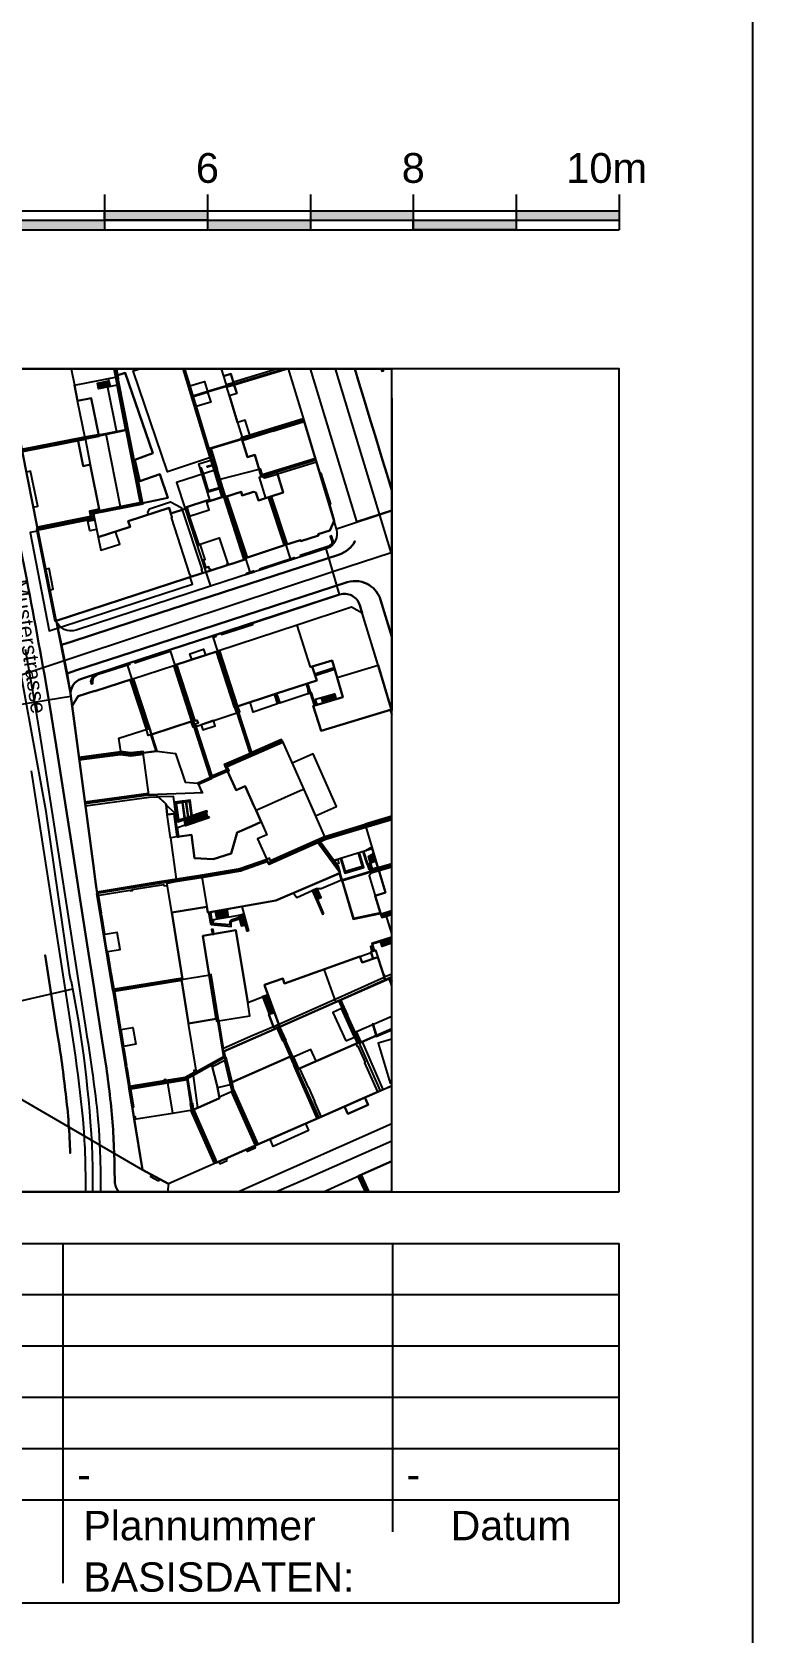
# Model space of a CAD drawing. Header units: millimetres. Extents: x -15114 to 47886, y -45189 to 14211.
# Drawn here: x 40882 to 47886, y -31434 to -15877 of the extents above; entities that cross this region are included whole.
import ezdxf
from ezdxf.enums import TextEntityAlignment as Align

# ---------------------------------------------------------------- set-up
doc = ezdxf.new("R2010")
doc.units = ezdxf.units.MM
doc.header["$LTSCALE"] = 1000
doc.header["$MEASUREMENT"] = 0
doc.layers.add('V_PLANLAYOUT', color=252, linetype='Continuous')
doc.styles.add('ARIAL', font='arial.ttf')

msp = doc.modelspace()

# ---------------------------------------------------------------- hatches: boundary and pattern name
at = {"layer": 'V_PLANLAYOUT'}
h = msp.add_hatch(color=256, dxfattribs=at)
h.paths.add_polyline_path([(37586.028, -17706.168), (37586.028, -17798.824), (36586.028, -17798.824), (36586.028, -17706.168)])
h.paths.add_polyline_path([(38586.028, -17613.511), (38586.028, -17706.168), (37586.028, -17706.168), (37586.028, -17613.511)], flags=0)
h.paths.add_polyline_path([(38586.028, -17798.824), (38586.028, -17706.168), (39586.028, -17706.168), (39586.028, -17798.824)], flags=0)
h.paths.add_polyline_path([(39586.028, -17706.168), (39586.028, -17613.511), (40586.028, -17613.511), (40586.028, -17706.168)], flags=0)
h.paths.add_polyline_path([(41586.028, -17706.168), (41586.028, -17798.824), (40586.028, -17798.824), (40586.028, -17706.168)], flags=0)
h = msp.add_hatch(color=256, dxfattribs=at)
h.paths.add_polyline_path([(41586.028, -17706.168), (41586.028, -17613.511), (42586.028, -17613.511), (42586.028, -17706.168)])
h.paths.add_polyline_path([(43586.028, -17706.168), (43586.028, -17798.824), (42586.028, -17798.824), (42586.028, -17706.168)], flags=0)
h.paths.add_polyline_path([(43586.028, -17706.168), (43586.028, -17613.511), (44586.028, -17613.511), (44586.028, -17706.168)], flags=0)
h = msp.add_hatch(color=256, dxfattribs=at)
h.paths.add_polyline_path([(45586.028, -17706.168), (45586.028, -17798.824), (44586.028, -17798.824), (44586.028, -17706.168)])
h.paths.add_polyline_path([(45586.028, -17706.168), (45586.028, -17613.511), (46586.028, -17613.511), (46586.028, -17706.168)], flags=0)

# ---------------------------------------------------------------- linework, layer by layer
for p, q in [((41586.028, -17456.001), (41586.028, -17798.824)), ((42586.028, -17456.001), (42586.028, -17798.824)), ((43586.028, -17456.001), (43586.028, -17798.824)), ((44586.028, -17456.001), (44586.028, -17798.824)), ((45586.028, -17456.001), (45586.028, -17798.824)), ((46586.028, -17456.001), (46586.028, -17798.824)), ((28186.028, -27648.237), (46586.028, -27648.237)), ((41186.028, -30950.737), (41186.028, -27648.237)), ((44386.028, -30450.737), (44386.028, -27648.237)), ((46586.028, -31140.737), (46586.028, -27648.237)), ((28186.028, -28145.737), (46586.028, -28145.737)), ((28186.028, -28643.237), (46586.028, -28643.237)), ((28186.028, -29143.237), (46586.028, -29143.237)), ((28186.028, -29640.737), (46586.028, -29640.737)), ((28186.028, -30140.737), (46586.028, -30140.737))]:
    msp.add_line(p, q, dxfattribs=at)
for points in [[(47886.028, -45189.487), (47886.028, 14210.513), (-15113.972, 14210.513), (-15113.972, -45189.487)], [(41586.028, -17613.511), (42586.028, -17613.511), (42586.028, -17706.168), (41586.028, -17706.168)], [(45586.028, -17798.824), (44586.028, -17798.824), (44586.028, -17706.168), (45586.028, -17706.168)], [(46586.028, -27148.237), (46586.028, -19148.237), (28186.028, -19148.237), (28186.028, -27148.237)], [(40786.783, -19945.067), (40640.063, -19205.675), (40786.783, -19945.067), (40936.917, -20701.118)], [(41788.522, -19190.206), (41697.106, -19216.332), (41788.522, -19190.206), (42055.317, -19970.469)], [(44017.876, -19148.237), (44061.796, -19293.365)], [(42879.503, -19672.218), (42800.297, -19411.631)], [(44174.733, -19665.131), (44102.511, -19428.237), (44061.796, -19293.365), (44102.511, -19428.237), (44174.733, -19665.131), (44214.931, -19798.089)], [(41530.107, -19799.33), (41794.212, -19746.871), (41793.488, -19743.353), (41529.382, -19795.812)], [(42619.588, -19920.234), (42620.778, -19924.218), (42920.684, -19833.372), (42919.183, -19828.405), (42619.277, -19919.251)], [(44214.931, -19798.089), (44286.583, -20036.017)], [(42612.81, -20433.287), (42503.754, -20073.835), (42638.16, -20030.067), (42747.062, -20389.52)], [(44286.583, -20036.017), (44327.712, -20170.475)], [(43770.581, -20469.295), (43818.539, -20627.499), (43770.581, -20469.295), (43781.911, -20465.984), (43689.203, -20162.042), (43678.493, -20165.198), (43689.203, -20162.042), (43781.911, -20465.984)], [(42924.822, -20379.897), (43033.827, -20345.235), (42924.822, -20379.897), (42913.855, -20345.597)], [(41456.074, -20545.345), (41537.764, -20529.1), (41456.074, -20545.345), (41466.163, -20596.045)], [(41941.708, -20448.911), (41956.401, -20456.516)], [(42595.014, -20439.082), (42590.047, -20424.492)], [(43093.426, -21093.319), (43429.701, -20982.244), (43433.426, -20993.729), (43097.358, -21105.994)], [(42545.555, -21132.533), (42557.454, -21128.964), (42545.555, -21132.533), (41116.229, -21597.732)], [(42965.641, -21136), (43034.552, -21113.702), (43038.846, -21125.084), (42969.469, -21147.692)], [(41260.983, -21803.946), (41863.537, -21605.751)], [(42673.806, -21748.073), (42669.719, -21735.294), (42639.816, -21744.969), (42644.162, -21758.265)], [(42567.129, -21932.662), (42434.481, -21975.55), (42415.184, -21918.177), (42548.09, -21875.03)], [(43629.139, -22118.286), (43633.122, -22130.599), (43821.85, -22068.828), (43818.229, -22056.412)], [(43836.181, -22361.284), (43652.16, -22415.347), (43635.088, -22360.819), (43821.281, -22307.687)], [(41117.574, -22809.772), (41195.745, -23306.529), (41272.468, -23799.664), (41351.26, -24309.458), (41419.395, -24746.874), (41485.253, -25172.082), (41495.755, -25239.803), (41593.327, -25867.914), (41495.755, -25239.803), (41485.253, -25172.082), (41419.395, -24746.874), (41351.26, -24309.458), (41272.468, -23799.664), (41195.745, -23306.529), (41117.574, -22809.772), (41055.544, -22428.436)], [(42646.697, -22568.016), (42524.81, -22607.903), (42540.278, -22658.293), (42662.321, -22618.406)], [(41744.547, -22882.822), (41743.512, -22868.077)], [(42533.656, -23270.263), (42525.534, -23252), (42529.983, -23251.793), (42537.743, -23269.228), (42533.967, -23270.935)], [(42953.018, -23204.042), (43038.587, -23396.858)], [(42380.522, -23577.101), (42373.434, -23525.16), (42571.785, -23458.525), (42586.684, -23507.415)], [(42601.946, -23513.157), (42371.934, -23590.914), (42363.501, -23528.522), (42373.434, -23525.16), (42380.522, -23577.101), (42598.635, -23503.379)], [(44345.561, -23523.297), (44121.808, -23591.121), (44345.561, -23523.297), (44376.136, -23514.037), (44345.561, -23523.297)], [(43817.918, -23927.914), (43852.063, -23917.464), (43864.324, -23956.834), (43843.268, -23962.887)], [(44088.439, -23985.236), (43928.786, -24033.608), (43889.726, -23905.875), (43877.362, -23909.652), (43920.198, -24049.749), (44104.477, -23993.876), (44062.934, -23852.744), (44050.518, -23856.417)], [(43871.723, -24050.474), (43251.63, -24317.27)], [(43888.226, -24116.849), (43884.604, -24104.33), (43869.343, -24051.457)], [(44167.386, -24018.605), (44243.178, -23996.307), (44167.386, -24018.605)], [(43652.73, -24198.228), (43605.082, -24219.129)], [(43716.467, -24445.365), (43655.316, -24300.766), (43643.469, -24305.888), (43704.568, -24450.383)], [(42615.449, -24427.93), (42632.418, -24543.816), (42618.76, -24546.092), (42600.86, -24430.465)], [(42624.192, -24545.213), (42622.95, -24550.541), (42815.714, -24568.183), (42815.921, -24526.122), (42824.354, -24518.517), (42899.317, -24495.185), (42896.11, -24482.614), (42817.783, -24506.981), (42802.935, -24520.38), (42802.78, -24554.007), (42638.885, -24539.004), (42647.007, -24503.877), (42635.16, -24505.946), (42633.194, -24506.256), (42629.521, -24522.139), (42629.366, -24522.863), (42632.418, -24543.816), (42624.244, -24545.161)], [(42541.261, -24660.684), (42863.362, -24605.38)], [(42541.261, -24660.684), (42669.926, -25465.314)], [(42641.834, -24595.395), (42626.675, -24597.465), (42634.125, -24644.75), (42649.076, -24642.163)], [(41088.862, -25351.136), (41010.794, -24846.929), (41088.862, -25351.136), (41130.974, -25623.053)], [(44242.039, -24866.537), (44090.612, -24919.979), (44068.366, -24860.277), (43334.975, -25121.33), (43317.385, -25073.165), (43334.975, -25121.33), (44068.366, -24860.277), (44090.612, -24919.979), (44068.366, -24860.277), (44176.543, -24821.786), (44195.582, -24882.937), (44174.06, -24813.871), (44220.414, -24798.557), (44242.039, -24866.537), (44195.582, -24882.937), (44090.612, -24919.979), (44242.039, -24866.537), (44312.347, -25087.444), (44271.58, -25105.81), (44312.347, -25087.444)], [(44183.941, -24810.612), (44203.601, -24804.093), (44190.15, -24758.67), (44170.594, -24764.723)], [(43883.104, -25280.621), (44271.58, -25105.81)], [(43929.458, -25681.203), (44014.148, -25642.609), (43889.054, -25367.07), (43804.467, -25405.716)], [(41773.674, -25754.977), (41800.162, -25919.338)], [(41887.335, -26439.892), (41874.919, -26441.962), (41870.676, -26416.094), (41882.73, -26414.956)], [(43948.755, -26387.795), (44146.848, -26301.14)], [(43195.033, -26634.829), (43538.137, -26483.867), (43568.557, -26552.467), (43225.039, -26705.033)], [(42966.262, -26735.556), (43042.053, -26702.187), (43051.159, -26722.26), (42974.643, -26755.888)], [(42778.62, -26841.664), (42770.239, -26821.85), (42698.535, -26853.408), (42707.588, -26873.429)], [(42110.001, -27041.153), (42119.779, -27022.942), (42042.435, -26980.985), (42032.916, -26998.317)]]:
    msp.add_lwpolyline(points, close=True, dxfattribs=at)
for points in [[(36586.028, -17613.511), (46586.028, -17613.511)], [(36586.028, -17706.168), (46586.028, -17706.168)], [(36586.028, -17798.824), (46586.028, -17798.824)], [(30395.921, -19148.237), (44376.136, -19148.237)], [(41683.604, -19148.237), (41699.745, -19229.524), (41692.916, -19230.921), (41793.85, -19745.112), (41933.844, -20450.463), (41537.764, -20529.1), (41448.211, -20080.043), (41377.748, -20094.322), (41327.1, -19837.821), (41397.149, -19823.904), (41448.211, -20080.043), (41377.748, -20094.322), (41327.1, -19837.821), (41397.149, -19823.904), (41529.745, -19797.571), (40786.783, -19945.067), (41327.1, -19837.821), (41377.748, -20094.322), (41448.211, -20080.043), (41537.764, -20529.1), (41539.678, -20539.24), (41956.401, -20456.516), (41958.16, -20465.259), (41479.355, -20560.348), (41485.77, -20592.165), (41466.163, -20596.045), (40936.917, -20701.118), (40937.124, -20702.204), (40928.122, -20704.015), (41106.814, -21600.784), (40932.778, -20727.399), (40864.333, -20741.057), (41050.216, -21696.7), (42442.189, -21243.039), (42419.53, -21173.559), (41106.814, -21600.784), (41116.229, -21597.732), (41169.05, -21832.556), (41222.854, -22108.871), (41257.724, -22329.209), (41270.761, -22426.056), (41339.516, -22937.298), (41257.724, -22329.209)], [(41263.891, -19148.237), (41295.8, -19310.075), (41325.548, -19460.882)], [(41295.8, -19310.075), (41692.916, -19230.87), (41699.745, -19229.524)], [(41394.821, -19812.057), (41397.149, -19823.956), (41325.548, -19460.882), (41457.937, -19435.066), (41325.548, -19460.882), (41295.8, -19310.075), (41692.916, -19230.87), (41708.333, -19309.506), (41616.814, -19327.665), (41703.004, -19761.305), (41598.914, -19781.999), (41739.374, -20489.057), (41941.708, -20448.911), (41537.764, -20529.1), (41540.402, -20543.12), (41478.32, -20555.123), (41485.77, -20592.165), (41524.726, -20785.342), (41834.462, -20684.356), (41816.924, -20630.914), (42215.022, -20500.905), (42012.636, -20566.97), (42006.169, -20544.931), (42023.966, -20509.389), (42228.991, -20442.03), (42331.788, -20496.714), (42339.806, -20520.615), (42231.836, -20554.45), (42215.022, -20500.905), (41816.924, -20630.914), (42215.022, -20500.905), (42231.836, -20554.45), (42370.123, -20511.148), (42231.836, -20554.45), (42215.022, -20500.905), (42231.836, -20554.45)], [(41629.8, -19267.291), (41625.506, -19244.321), (41692.916, -19230.87), (41708.333, -19309.506), (41528.193, -19345.255), (41517.742, -19289.537), (41629.8, -19267.291), (41640.25, -19323.009), (41616.814, -19327.665), (41703.004, -19761.305), (41598.914, -19781.999), (41739.374, -20489.057), (41941.708, -20448.911), (41801.714, -19743.56), (41699.745, -19229.524), (41708.022, -19227.869), (41712.42, -19226.989), (41715.731, -19243.648), (41956.401, -20456.516), (42202.14, -20402.712), (42124.435, -20173.217), (41928.257, -20240.834), (41882.42, -20032.861), (42055.317, -19970.469), (41882.42, -20032.861), (41928.257, -20240.834), (42124.435, -20173.217), (42202.14, -20402.712), (41956.401, -20456.516), (41715.731, -19243.648), (41722.663, -19242.251), (41705.177, -19155.026), (41728.287, -19148.23)], [(41531.762, -19286.743), (41542.213, -19342.461)], [(41545.731, -19283.949), (41556.233, -19339.668)], [(41559.751, -19281.207), (41570.201, -19336.926)], [(41573.771, -19278.414), (41584.221, -19334.132)], [(41587.791, -19275.62), (41598.241, -19331.338)], [(41601.811, -19272.826), (41612.21, -19328.545)], [(41615.779, -19270.084), (41626.23, -19325.803)], [(41686.035, -19160.666), (41697.106, -19216.332), (41699.745, -19229.524), (41692.916, -19230.87), (41708.333, -19309.506), (41616.814, -19327.665), (41703.366, -19763.064), (41793.85, -19745.112), (41708.333, -19309.506), (41640.25, -19323.009)], [(41677.44, -19148.237), (41693.847, -19230.818)], [(41728.289, -19148.237), (41686.035, -19160.666), (41684.069, -19150.577), (41683.605, -19148.237)], [(41728.289, -19148.237), (41686.035, -19160.666), (41697.106, -19216.332), (41699.745, -19229.524), (41708.022, -19227.869), (41692.595, -19148.237)], [(42619.588, -19920.234), (42600.601, -19925.977), (42626.055, -20007.925), (42198.726, -20150.868), (41863.382, -19167.701), (41930.44, -19148.237)], [(42944.792, -21005.318), (42941.378, -20994.816), (42747.372, -20399.815), (42761.755, -20395.107), (42763.203, -20394.642), (42761.755, -20395.107), (42758.702, -20385.743), (42761.755, -20395.107), (42765.324, -20393.917), (42748.666, -20347.408), (42708.882, -20220.554), (42703.036, -20222.572), (42742.768, -20349.27), (42756.116, -20386.571), (42758.702, -20385.743), (42595.014, -20439.082), (42590.047, -20424.492), (42374.21, -20496.869), (42377.883, -20508.717), (42388.954, -20505.25), (42412.701, -20579.955), (42604.636, -20518.96), (42579.442, -20444.152), (42595.014, -20439.082), (42729.42, -20395.262), (42704.433, -20312.28), (42709.503, -20310.676), (42734.801, -20393.503), (42742.665, -20390.968), (42717.521, -20308.089), (42664.08, -20131.829), (42647.576, -20077.353), (42600.601, -19925.977), (42626.055, -20007.925), (42198.726, -20150.868), (41863.382, -19167.701), (41930.44, -19148.237)], [(42364.709, -19148.237), (42445.966, -19415.459), (42600.601, -19925.977), (42619.588, -19920.234), (42681.825, -20126.035), (42657.251, -20134.054), (42286.571, -20254.854), (42370.123, -20511.148), (42377.883, -20508.717), (42379.642, -20508.147), (42407.838, -20592.527), (42413.011, -20590.561), (42501.064, -20858.65), (42516.325, -20853.528), (42699.621, -20791.55), (42784.208, -21043.912), (42775.206, -21046.861), (42778.413, -21056.69), (42618.708, -21108.787), (42570.181, -21124.773), (42557.454, -21128.964), (42570.181, -21124.773), (42618.708, -21108.787), (42614.983, -21097.509), (42607.896, -21099.837), (42599.359, -21073.763), (42572.82, -21082.403), (42547.987, -21006.404), (42563.249, -21001.438), (42516.325, -20853.528)], [(42351.086, -19148.237), (42588.236, -19929.702), (42634.177, -20081.491), (42637.488, -20088.579), (42651.456, -20135.916), (42702.622, -20304.727), (42597.756, -20336.44), (42547.056, -20169.958), (42529.88, -20113.67), (42522.482, -20115.947), (42539.658, -20172.338), (42592.634, -20346.114), (42704.433, -20312.28), (42702.622, -20304.727), (42651.456, -20135.916), (42637.488, -20088.579), (42634.177, -20081.491), (42588.236, -19929.702), (42351.075, -19148.237)], [(42364.716, -19148.237), (42415.856, -19316.439), (42557.092, -19273.706), (42586.633, -19371.226), (42445.5, -19413.959), (42447.311, -19419.908), (42588.443, -19377.175), (42617.829, -19474.23), (42476.696, -19516.962), (42445.966, -19415.459), (42415.856, -19316.439), (42445.966, -19415.459), (42771.533, -19316.853)], [(42720.029, -19148.237), (42742.561, -19221.971), (42814.421, -19199.829), (42843.599, -19295.021), (42814.421, -19199.829), (42742.561, -19221.971), (42771.533, -19316.853), (42843.599, -19295.021), (42840.495, -19284.467), (42768.17, -19305.781), (42771.067, -19315.352), (42586.633, -19371.226), (42588.443, -19377.175), (42587.098, -19372.726), (42445.966, -19415.459), (42476.696, -19516.962), (42600.601, -19925.977), (42619.588, -19920.234), (42919.442, -19829.388), (42926.633, -19827.215), (42919.442, -19829.388), (42974.074, -20009.477), (42919.442, -19829.388), (42619.588, -19920.234), (42919.442, -19829.388), (42915.303, -19815.73), (43517.236, -19632.693)], [(42720.029, -19148.237), (42742.561, -19221.971), (42814.421, -19199.829), (42843.599, -19295.021), (42873.088, -19389.695), (42843.599, -19295.021), (43328.214, -19148.237)], [(43370.931, -19149.853), (42847.324, -19306.92), (42843.599, -19295.021), (42873.088, -19389.695), (42800.297, -19411.631), (42771.533, -19316.853), (43328.215, -19148.237)], [(43268.152, -19148.237), (42839.253, -19280.431)], [(43370.501, -19148.237), (43521.582, -19647.023), (43640.21, -20038.707), (43521.582, -19647.023), (43000.355, -19804.866), (42926.633, -19827.215), (43000.355, -19804.866), (42952.914, -19650.076), (42879.503, -19672.218), (42926.633, -19827.215), (43000.355, -19804.866)], [(43370.501, -19148.237), (43521.582, -19647.023), (42919.442, -19829.388)], [(43370.501, -19148.237), (43521.582, -19647.023), (43640.21, -20038.707), (43678.493, -20165.198), (43640.21, -20038.707), (43261.098, -20153.558), (43120.276, -20196.187)], [(43841.613, -20703.653), (44376.136, -20525.013), (44038.722, -20637.846), (44037.584, -20633.811), (43587.403, -19148.237)], [(44273.293, -19148.237), (44280.841, -19173.237), (44295.326, -19168.891), (44289.064, -19148.237)], [(44376.136, -27148.237), (44376.136, -19148.237)], [(41529.745, -19797.571), (41457.937, -19435.066), (41529.745, -19797.571), (41397.149, -19823.904), (41327.1, -19837.821)], [(42587.098, -19372.726), (42586.633, -19371.226)], [(42847.324, -19306.92), (42775.102, -19328.596), (42772.878, -19321.302), (42588.443, -19377.175)], [(41801.714, -19743.56), (41725.612, -19758.667), (41529.745, -19797.571), (41531.297, -19807.401), (41398.959, -19833.113)], [(42924.357, -19845.529), (43220.124, -19753.338), (43220.693, -19755.097), (43526.083, -19662.233)], [(40784.041, -19931.099), (41394.2, -19809.005), (41394.821, -19812.057), (41527.52, -19786.345)], [(41399.839, -19838.028), (40789.059, -19956.604)], [(40786.783, -19945.067), (40936.917, -20701.118), (41109.607, -21571.295), (41257.724, -22329.209), (41270.761, -22426.056), (41329.169, -22330.968), (41491.978, -22278.095), (41492.651, -22280.992), (41851.948, -22164.175), (42269.809, -22028.785), (42688.24, -21893.499), (42864.396, -22433.971), (42864.655, -22434.851), (42864.862, -22435.472), (43014.686, -22895.341), (43312.419, -22763.47), (43521.427, -23236.687), (43634.674, -23493.084), (43838.974, -23403.531), (43612.325, -22890.634), (43408.335, -22980.704), (43521.427, -23236.687), (43730.383, -23709.697), (44121.808, -23591.121), (43730.383, -23709.697), (43664.059, -23738.824), (43847.252, -23991.91), (43853.046, -23989.582), (43868.308, -24039.299), (43871.723, -24050.474), (43868.308, -24039.299), (43658.213, -23756.621), (43186.341, -23966.198), (43173.252, -23935.83), (42907.284, -24030.194), (42545.141, -24091.085), (42257.859, -24139.302), (42256.358, -24139.561), (42194.277, -24149.96)], [(42710.434, -20220.347), (43089.132, -20124.069), (43097.772, -20121.896), (43120.276, -20196.187), (43261.098, -20153.558), (43266.375, -20170.734), (43321.99, -20351.34), (43193.584, -20392.572), (43149.351, -20407.006), (43080.906, -20428.838), (43056.642, -20352.426), (43033.827, -20345.235), (43056.642, -20352.426), (43080.906, -20428.838), (43149.351, -20407.006), (43193.584, -20392.572), (43321.99, -20351.34), (43266.375, -20170.734), (43644.814, -20054.279)], [(43118.414, -20196.756), (43109.36, -20191.479), (43048.003, -19986.972), (42974.074, -20009.477), (43048.003, -19986.972), (43109.36, -20191.479), (43118.414, -20196.756), (43120.276, -20196.187), (43118.414, -20196.756), (43141.643, -20210.363), (43266.685, -20171.82)], [(43635.14, -20021.996), (43107.135, -20184.081)], [(40895.788, -20494.127), (40937.331, -20485.746), (40868.575, -20144.142), (40828.015, -20152.627)], [(42637.488, -20088.579), (42586.529, -20104.306), (42584.253, -20096.857), (42634.177, -20081.491)], [(43261.098, -20153.558), (43266.375, -20170.734)], [(42704.433, -20312.28), (42702.622, -20304.727)], [(42717.521, -20308.089), (42709.503, -20310.676)], [(42763.203, -20394.642), (42913.855, -20345.597), (42763.203, -20394.642), (42957.208, -20989.694), (42960.519, -21000.196), (42821.974, -21045.205), (42820.991, -21043.084), (42821.974, -21045.205), (42960.519, -21000.196), (42957.208, -20989.694), (43346.098, -20860.512), (43489.714, -20813.641), (43493.438, -20825.436), (43665.56, -20768.373), (43661.99, -20756.267), (43774.203, -20719.691), (43818.539, -20627.499), (43774.203, -20719.691), (43661.99, -20756.267), (43665.56, -20768.373), (43493.438, -20825.436), (43489.714, -20813.641), (43346.098, -20860.512), (43193.584, -20392.572)], [(41534.659, -20513.58), (41440.347, -20532.411), (41450.125, -20584.197), (40934.434, -20687.822)], [(41537.764, -20529.1), (41456.074, -20545.345), (41466.163, -20596.045)], [(42425.117, -21171.748), (42417.512, -21148.261), (42414.822, -21149.14), (42237.01, -20593.665), (42243.58, -20591.595), (42231.836, -20554.45), (42370.123, -20511.148), (42377.883, -20508.717), (42374.21, -20496.869), (42590.047, -20424.492), (42374.21, -20496.869), (42377.883, -20508.717), (42370.123, -20511.148), (42570.078, -21124.722), (42615.242, -21263.215)], [(42541.624, -21133.827), (42529.673, -21097.043), (42534.07, -21095.647), (42344.825, -20519.115)], [(42370.123, -20511.148), (42570.181, -21124.773)], [(42595.014, -20439.082), (42758.702, -20385.743), (42761.755, -20395.107)], [(42973.867, -20984.21), (42776.913, -20390.244)], [(43176.201, -20398.211), (43332.802, -20864.962)], [(43206.57, -20388.278), (43362.188, -20855.235)], [(41116.229, -21597.732), (41106.814, -21600.784), (40928.122, -20704.015), (40937.124, -20702.204), (40936.917, -20701.118), (41466.163, -20596.045), (41485.77, -20592.165), (41524.726, -20785.342), (41550.387, -20913.437), (41733.735, -20853.58), (41693.123, -20730.4)], [(40930.657, -20716.742), (41488.409, -20605.202)], [(41509.516, -20709.913), (41443.71, -20724.398), (41425.447, -20630.81), (41490.995, -20618.032)], [(41485.77, -20592.165), (41524.726, -20785.342), (41834.462, -20684.356), (41816.924, -20630.914), (41834.462, -20684.356), (41524.726, -20785.342)], [(43346.098, -20860.512), (42957.208, -20989.694)], [(43741.248, -20896.158), (43394.573, -21009.146)], [(44376.136, -20951.876), (44371.221, -20935.631), (44376.136, -20934.027)], [(41047.163, -21301.344), (41086.792, -21292.032), (41048.56, -21091.56), (41007.017, -21099.837)], [(42618.708, -21108.787), (42778.413, -21056.69), (42820.991, -21043.084), (42778.413, -21056.69)], [(42639.816, -21744.969), (43023.429, -21619.978), (43869.757, -21344.18)], [(43846.269, -22150.569), (43902.349, -22341.832), (43629.242, -22422.021), (43612.946, -22425.901), (43689.927, -22668.019), (44373.808, -22460.563), (44368.634, -22443.491), (44243.488, -22030.286), (44090.146, -21524.113), (43984.659, -21464.412), (43456.552, -21641.758), (43071.697, -21768.042), (42688.24, -21893.499), (43014.686, -22895.341), (43312.419, -22763.47), (43304.814, -22750.588), (43017.376, -22877.907), (42889.798, -22488.448), (42900.869, -22484.206), (42882.141, -22429.108)], [(43604.875, -22043.581), (43604.616, -22043.685), (43589.199, -22048.651), (43588.992, -22048.031), (43456.552, -21641.758)], [(40815.185, -21872.702), (40883.371, -22259.47), (40948.454, -22646.808), (41010.432, -23034.663), (41405.219, -25569.301), (41415.825, -25637.487), (41426.379, -25705.674), (41436.829, -25773.86), (41447.124, -25842.046), (41457.161, -25910.284), (41466.939, -25978.574), (41471.698, -26012.771), (41476.354, -26046.916), (41480.959, -26081.112), (41489.805, -26149.557), (41498.186, -26218.106), (41505.998, -26286.654), (41510.189, -26325.248), (41514.121, -26363.894), (41517.897, -26402.54), (41529.693, -26541.965), (41538.643, -26681.597), (41544.851, -26821.384), (41548.214, -26961.275), (41548.783, -27101.165), (41548.034, -27148.237)], [(41222.854, -22108.871), (41169.05, -21832.556), (41260.983, -21803.946), (41169.05, -21832.556)], [(41804.094, -22017.352), (42221.696, -21881.238)], [(42688.24, -21893.499), (42269.809, -22028.785)], [(42702.26, -21888.843), (42878.365, -22430.402)], [(42336.289, -25092.566), (41900.372, -25164.891), (41682.879, -25200.381), (41709.626, -25364.587), (41682.879, -25200.381), (41679.724, -25200.329), (41678.12, -25189.93), (41676.257, -25179.532), (41678.947, -25179.066), (41652.408, -25014.55), (41649.976, -25014.343), (41646.251, -24996.598), (41648.683, -24995.667), (41622.401, -24831.099), (41619.349, -24830.219), (41615.986, -24811.232), (41618.211, -24811.181), (41738.598, -24791.004), (41710.195, -24626.384), (41591.361, -24645.267), (41588.464, -24645.371), (41584.894, -24625.401), (41587.015, -24625.039), (41560.992, -24461.092), (41557.526, -24461.092), (41554.526, -24439.829), (41557.63, -24439.208), (41531.555, -24275.675), (41527.572, -24275.209), (41525.813, -24265.069), (41524.726, -24258.602), (41524.209, -24255.757), (41517.121, -24256.688), (41515.466, -24246.496), (42904.077, -24021.088), (43164.923, -23927.707), (43176.15, -23953.109), (43664.059, -23738.824), (43730.383, -23709.697), (44376.136, -23514.037), (44376.136, -22468.272), (44373.808, -22460.563), (43689.927, -22668.019), (43612.946, -22425.901), (43629.242, -22422.021), (43626.034, -22422.797), (43588.941, -22298.116), (43594.89, -22296.357), (43595.252, -22297.651), (43632.036, -22421.193), (43629.242, -22422.021), (43902.349, -22341.832), (43846.269, -22150.569), (43829.352, -22094.488), (43796.655, -21982.845), (43604.875, -22043.581), (43642.124, -22158.432), (43648.539, -22178.143), (43559.297, -22207.373), (43546.104, -22211.719), (43565.712, -22275.249), (43561.056, -22276.698), (43569.644, -22304.531), (43570.109, -22306.083), (43289.035, -22399.464), (43288.103, -22396.619), (43277.653, -22400.033), (43267.358, -22403.396), (43238.49, -22312.447), (43248.061, -22309.291), (43258.563, -22305.876), (43288.103, -22396.619), (43277.653, -22400.033), (43267.358, -22403.396), (43268.289, -22406.397), (43031.913, -22484.93), (43000.769, -22390.307), (43248.061, -22309.291), (42864.655, -22434.851), (43248.061, -22309.291), (43559.297, -22207.373), (43588.785, -22298.168), (43569.644, -22304.531), (43588.785, -22298.168), (43559.297, -22207.373), (43648.539, -22178.143), (43642.124, -22158.432), (43604.875, -22043.581), (43796.655, -21982.845), (43829.352, -22094.488), (43846.269, -22150.569), (44243.488, -22030.286), (44368.634, -22443.491), (44373.808, -22460.563), (44376.136, -22468.272), (44373.808, -22460.563), (44362.116, -22464.081), (44376.136, -22510.849)], [(41851.948, -22164.175), (42269.809, -22028.785), (42446.328, -22570.603)], [(42255.324, -22033.493), (42431.687, -22575.569)], [(42287.296, -22023.094), (42463.763, -22570.189), (42484.043, -22564.136), (42494.804, -22593.832), (42467.902, -22602.523), (42472.506, -22616.285), (42475.144, -22624.252), (42473.127, -22624.924), (42630.193, -23106.212), (42775.05, -23043.199)], [(41865.865, -22159.674), (42023.552, -22642.307)], [(43248.061, -22309.291), (43559.297, -22207.373), (43248.061, -22309.291), (43277.653, -22400.033)], [(43691.272, -22344.781), (43706.534, -22399.413)], [(43718.122, -22395.998), (43702.395, -22341.625)], [(43713.621, -22338.417), (43729.866, -22392.532)], [(43723.865, -22335.469), (43740.523, -22389.376)], [(43751.802, -22386.065), (43734.833, -22332.364)], [(43745.542, -22329.312), (43762.252, -22383.013)], [(43773.013, -22379.857), (43756.458, -22326.208)], [(43767.27, -22323.104), (43783.463, -22376.753)], [(43794.845, -22373.442), (43778.755, -22319.845)], [(43788.43, -22317.051), (43804.105, -22370.7)], [(43814.245, -22367.751), (43798.311, -22314.257)], [(43809.279, -22311.102), (43825.161, -22364.543)], [(42464.901, -22627.614), (42882.659, -22490.207)], [(43014.686, -22895.341), (42759.789, -23008.278), (43014.686, -22895.341), (42864.862, -22435.472), (42864.655, -22434.851)], [(41337.55, -22922.761), (41743.512, -22868.077), (41724.577, -22740.034), (42009.118, -22646.498), (42009.274, -22646.963), (42023.552, -22642.307), (42042.849, -22701.595), (42437.689, -22573.552), (42446.328, -22570.603), (42624.761, -23118.163), (42778.258, -23050.649), (42624.761, -23118.163), (42616.742, -23121.681), (42619.07, -23128.82), (42621.709, -23127.682), (42781.569, -23058.875), (42864.189, -23243.05), (42953.018, -23204.042), (42864.189, -23243.05), (42781.569, -23058.875), (42796.469, -23052.356), (42779.448, -23015.573), (43318.937, -22778.214)], [(43275.946, -25547.883), (43400.678, -25828.388), (43275.946, -25547.883), (43237.145, -25564.955), (42742.302, -25782.758), (42756.012, -25839.408), (42815.662, -26086.389), (42756.012, -25839.408), (42742.302, -25782.758), (42736.043, -25756.736), (42689.843, -25474.73), (42684.773, -25475.558), (42682.756, -25463.09), (42669.926, -25465.314), (42403.906, -25511.306), (42334.53, -25082.426), (41678.12, -25189.93), (41666.842, -25191.793), (41511.637, -24247.117), (41515.466, -24246.496), (41506.361, -24178.776), (41493.789, -24085.446), (41479.303, -23977.786), (41466.68, -23883.94), (41479.303, -23977.786), (41493.789, -24085.446), (41506.361, -24178.776), (41515.466, -24246.496), (41398.183, -23373.68), (41339.516, -22937.298), (41744.547, -22882.822), (41839.998, -22897.204), (41962.919, -22881.942), (41960.798, -22866.836), (41838.342, -22882.718), (41743.512, -22868.077), (41724.577, -22740.034), (42009.118, -22646.498)], [(42624.761, -23118.163), (42446.328, -22570.603), (42437.689, -22573.552), (42042.849, -22701.595)], [(42491.441, -23175.537), (42493.872, -23175.692), (42492.631, -23172.95), (42498.942, -23170.156), (42615.656, -23118.318), (42619.07, -23128.82), (42621.709, -23127.682), (42624.503, -23135.39), (42500.391, -23190.488), (42493.872, -23175.692), (42616.742, -23121.681), (42458.175, -22629.839), (42448.139, -22633.15), (42429.463, -22576.242)], [(42016.775, -23290.491), (41962.919, -22881.942), (42096.24, -22865.387)], [(43312.419, -22763.47), (43521.427, -23236.687), (43486.816, -23252), (43058.35, -23441.867), (43107.291, -23553.2), (43016.496, -23592.57), (42873.864, -23654.445), (42815.248, -23857.865), (42643.127, -23914.515), (42461.693, -23904.582), (42431.636, -23679.639), (42292.211, -23698.833), (42226.611, -23707.887), (42196.45, -23481.547), (42263.343, -23472.649), (42292.211, -23698.833), (42431.636, -23679.639), (42461.693, -23904.582), (42643.127, -23914.515), (42815.248, -23857.865), (42873.864, -23654.445), (43016.496, -23592.57), (43107.291, -23553.2), (43058.35, -23441.867), (43038.587, -23396.858), (43058.35, -23441.867)], [(41965.092, -22898.756), (41842.067, -22914.069), (41740.874, -22899.377), (41341.534, -22952.198)], [(41962.919, -22881.942), (41839.998, -22897.204), (41744.547, -22882.822)], [(42778.258, -23050.649), (42759.789, -23008.278)], [(40872.455, -23056.133), (41226.372, -25328.735), (41239.668, -25413.942), (41252.809, -25499.149), (41265.898, -25584.407), (41278.78, -25669.666), (41291.351, -25754.977), (41303.561, -25840.287), (41315.46, -25925.753), (41326.789, -26011.219), (41337.654, -26096.788), (41347.949, -26182.512), (41357.468, -26268.288), (41366.263, -26354.116), (41374.334, -26440.203), (41381.473, -26526.393), (41387.681, -26612.583), (41390.061, -26649.314), (41392.182, -26686.046), (41394.096, -26722.778), (41399.994, -26875.136), (41402.426, -27027.547), (41401.647, -27148.237)], [(42529.983, -23251.793), (42502.253, -23189.66), (42500.391, -23190.488), (42493.872, -23175.692)], [(42014.913, -23276.264), (41396.373, -23359.505)], [(41401.236, -23396.237), (42019.827, -23313.047), (42110.26, -23309.995), (42182.481, -23376.94), (42183.826, -23386.925), (42196.45, -23481.547), (42263.343, -23472.649), (42196.45, -23481.547), (42183.826, -23386.925), (42267.274, -23464.578), (42291.486, -23645.805), (42285.537, -23646.581), (42263.343, -23472.649), (42292.211, -23698.833), (42309.335, -23696.505), (42296.97, -23605.348), (42370.537, -23580.464), (42363.501, -23528.574), (42298.729, -23550.303), (42289.934, -23553.252), (42256.307, -23305.028), (42110.26, -23309.995)], [(42292.211, -23698.833), (42263.343, -23472.649), (42196.45, -23481.547), (42183.826, -23386.925), (42182.481, -23376.94), (42086.513, -23287.956), (42016.879, -23291.784), (42016.775, -23290.491), (42016.879, -23291.784), (42086.513, -23287.956), (42182.481, -23376.94), (42183.826, -23386.925), (42196.45, -23481.547)], [(43521.427, -23236.687), (43730.383, -23709.697)], [(42374.727, -23358.057), (42394.904, -23507.052), (42402.405, -23504.517), (42382.436, -23357.074), (42408.872, -23353.814), (42428.118, -23495.878), (42438.102, -23492.515), (42417.719, -23342.277), (42373.331, -23347.813), (42339.186, -23352.107), (42272.965, -23360.385), (42298.729, -23550.303), (42584.305, -23454.335), (42580.994, -23444.505), (42361.69, -23518.175), (42307.265, -23536.49), (42284.606, -23369.335), (42340.583, -23362.351), (42361.69, -23518.175), (42369.192, -23515.692), (42348.291, -23361.368), (42374.727, -23358.057), (42373.331, -23347.813)], [(42340.583, -23362.351), (42339.186, -23352.107)], [(42504.426, -23535.196), (42489.992, -23485.996)], [(42520.878, -23529.661), (42506.34, -23480.513)], [(42537.33, -23524.073), (42522.689, -23475.029)], [(42553.781, -23518.538), (42539.089, -23469.493)], [(42570.233, -23512.95), (42555.437, -23464.009)], [(42389.265, -23574.152), (42375.503, -23524.487)], [(42405.716, -23568.565), (42391.852, -23519.003)], [(42422.168, -23563.029), (42408.2, -23513.468)], [(42438.62, -23557.442), (42424.548, -23507.984)], [(42455.071, -23551.906), (42440.948, -23502.5)], [(42471.523, -23546.319), (42457.296, -23497.016)], [(42487.975, -23540.783), (42473.644, -23491.48)], [(43107.291, -23553.2), (43162.388, -23678.501), (43072.577, -23717.975), (43163.578, -23917.153), (43164.923, -23927.707)], [(44376.136, -23531.885), (44125.326, -23607.263), (44125.533, -23605.762), (43737.471, -23724.338), (43686.15, -23746.015), (43851.805, -23974.682), (43855.323, -23986.167), (43871.309, -24038.109)], [(44376.136, -23495.93), (44117.514, -23575.135), (44117.566, -23578.55), (43726.193, -23698.574), (43725.572, -23698.781)], [(44120.566, -23591.483), (44182.803, -23798.784), (44243.126, -23996.204), (44248.041, -24012.397), (44317.003, -24238.84), (44217, -24269.26), (44267.286, -24437.915), (44266.355, -24434.862), (44009.854, -24489.856), (43897.797, -24122.437), (43896.09, -24116.022), (44171.525, -24032.522), (44172.353, -24035.315), (43893.037, -24119.902), (44006.284, -24492.702), (44267.286, -24437.915), (44274.581, -24463.834), (44376.136, -24433.052)], [(44376.136, -24433.104), (44376.136, -23514.037)], [(43723.968, -23695.212), (43699.601, -23706.128), (43200.154, -23929.777), (43190.739, -23906.341), (43163.526, -23917.257), (42901.231, -24010.017), (42866.259, -24016.122), (42514.359, -24072.151), (42079.736, -24140.699), (41513.759, -24233.666)], [(42226.611, -23707.887), (42281.45, -24108.882), (42283.26, -24121.868), (42082.944, -24154.357), (42082.064, -24154.512), (41515.466, -24246.496), (41670.153, -25191.224)], [(43893.037, -24119.902), (43871.671, -24050.112), (43853.046, -23989.582), (43847.252, -23991.91), (43803.64, -23931.691), (43664.059, -23738.824), (43176.15, -23953.109), (43164.923, -23927.707), (42904.077, -24021.088), (42870.656, -24026.521), (42532.053, -24081.463), (42580.58, -24376.402), (42240.217, -24432.845), (42192.104, -24136.664)], [(44376.136, -23992.324), (44178.354, -24051.974), (44156.263, -24076.91), (44217, -24269.26), (44317.003, -24238.84), (44248.041, -24012.397), (44243.126, -23996.204), (44182.803, -23798.784), (44187.563, -23814.408), (44120.877, -23834.947), (44182.803, -23798.784), (44120.877, -23834.947), (43817.298, -23928.121), (43803.64, -23931.691), (43847.252, -23991.91), (43853.046, -23989.582), (43868.308, -24039.299), (43871.723, -24050.474), (43869.343, -24051.457), (43421.889, -24244.013), (43453.706, -24285.556), (43605.082, -24219.129), (43642.745, -24306.198), (43690.496, -24285.556), (43652.73, -24198.228), (43690.703, -24198.487), (43888.226, -24116.849), (43900.953, -24154.926), (44003.594, -24497.358), (44268.321, -24441.691), (44267.286, -24437.915), (44274.581, -24463.834), (44267.286, -24437.915), (44217, -24269.26), (44317.003, -24238.84), (44253.059, -24029.469), (44247.886, -24012.449), (44172.353, -24035.315), (44376.136, -23973.544)], [(44182.803, -23798.784), (44120.877, -23834.947), (43817.298, -23928.121), (43803.64, -23931.691)], [(43897.797, -24122.437), (44173.491, -24038.575), (44172.353, -24035.315), (44167.386, -24018.605), (44158.126, -24016.381), (44141.778, -23960.973), (44143.33, -23960.559), (44105.977, -23839.396), (44096.096, -23842.449), (44133.448, -23963.611), (44143.33, -23960.559), (44169.507, -23952.436), (44150.366, -23889.682), (44201.014, -23858.435), (44243.178, -23996.307), (44376.136, -23956.006)], [(44205.049, -23871.627), (44152.901, -23898.115)], [(44208.36, -23882.491), (44154.97, -23904.892)], [(44155.229, -23956.834), (44173.543, -24016.794)], [(44157.35, -23912.704), (44212.189, -23894.959)], [(44215.137, -23904.634), (44160.092, -23921.758)], [(44163.092, -23931.432), (44217.828, -23913.429)], [(44221.346, -23924.914), (44166.403, -23942.296)], [(44224.45, -23935.054), (44169.507, -23952.488), (44187.822, -24012.604)], [(42283.26, -24121.868), (42532.053, -24081.463)], [(43896.09, -24116.022), (43871.257, -24038.109), (43868.308, -24039.299)], [(44172.353, -24035.315), (44178.354, -24051.974)], [(44248.041, -24012.397), (44376.136, -23973.596)], [(41515.466, -24246.496), (41511.637, -24247.117), (41666.842, -25191.793), (41678.12, -25189.93), (41679.724, -25200.329), (41682.879, -25200.381)], [(41514.897, -24266.828), (41836.997, -24214.162), (41838.29, -24221.043), (41857.639, -24218.042), (41856.346, -24209.972), (42162.305, -24160.048), (42164.478, -24173.447), (42187.551, -24170.136), (42197.226, -24168.325)], [(43610.824, -24232.373), (43658.472, -24211.472)], [(43663.801, -24223.785), (43615.946, -24244.22)], [(43621.378, -24256.74), (43669.44, -24236.822)], [(43674.82, -24249.342), (43626.81, -24269.311)], [(43632.139, -24281.624), (43680.252, -24261.913)], [(42240.217, -24432.845), (42345.497, -25080.615), (42240.217, -24432.845), (42580.58, -24376.402), (42589.789, -24432.431), (43251.63, -24317.27), (42589.789, -24432.431), (42580.58, -24376.402)], [(42941.378, -24448.417), (42890.884, -24461.609), (42627.038, -24507.343), (42615.449, -24427.93), (42921.977, -24374.592), (42969.056, -24554.163), (42983.852, -24610.554), (42971.332, -24613.916), (42956.484, -24557.319), (42957.157, -24557.112), (42969.056, -24554.163), (42917.373, -24567.148), (42890.884, -24461.609)], [(42680.428, -24498.496), (42671.995, -24454.16), (42665.632, -24419.187)], [(42672.461, -24454.056), (42784.156, -24434.397), (42778.155, -24399.631)], [(42679.755, -24416.755), (42686.325, -24451.625), (42694.034, -24496.116)], [(42693.724, -24414.324), (42699.725, -24449.245), (42707.226, -24493.788)], [(42707.64, -24411.892), (42713.279, -24446.865), (42720.16, -24491.512)], [(42721.557, -24409.461), (42726.782, -24444.485), (42734.284, -24489.029)], [(42735.629, -24407.029), (42740.699, -24442.002), (42748.304, -24486.597)], [(42749.907, -24404.546), (42755.598, -24439.415), (42764.031, -24483.855)], [(42763.876, -24402.114), (42769.101, -24437.035), (42776.965, -24481.579)], [(43685.271, -24273.502), (43637.468, -24293.937)], [(44376.136, -24415.928), (44270.183, -24448.262)], [(42791.968, -24478.992), (42784.208, -24434.449)], [(42894.144, -24474.853), (42944.895, -24461.92)], [(42948.413, -24475.216), (42897.662, -24488.563)], [(42900.869, -24501.549), (42951.724, -24488.149)], [(42955.398, -24501.911), (42904.232, -24514.689)], [(42907.181, -24526.795), (42958.709, -24514.534)], [(42962.33, -24528.399), (42910.595, -24540.298)], [(42913.958, -24553.697), (42965.641, -24541.074)], [(44376.136, -25563.144), (44376.136, -24433.104), (44319.9, -24450.124), (44274.581, -24463.834)], [(44376.136, -24635.8), (44319.435, -24450.279), (44376.136, -24433.104), (44319.9, -24450.124), (44274.581, -24463.834), (44280.271, -24480.906), (44376.136, -24451.366)], [(42669.874, -25465.262), (42673.599, -25488.491), (42997.872, -25435.929), (42977.126, -25307.73), (42863.362, -24605.38), (42977.126, -25307.73), (43122.449, -25253.357), (43123.898, -25257.237), (43185.669, -25421.547), (43181.84, -25423.254), (43227.315, -25542.502), (43028.395, -25628.123), (42741.733, -25755.391), (42698.431, -25474.161), (42693.517, -25474.471), (42621.554, -25035.451), (42601.688, -25038.658)], [(44376.136, -24673.566), (44182.545, -24733.061), (44190.15, -24758.67)], [(44203.601, -24804.093), (44209.498, -24802.179), (44189.891, -24737.304), (44376.136, -24679.205)], [(44376.136, -24731.664), (44282.651, -24762.343), (44266.148, -24713.557), (44376.136, -24679.154)], [(44278.823, -24709.574), (44294.705, -24758.411)], [(44307.018, -24754.376), (44291.394, -24705.642)], [(44303.5, -24701.865), (44319.072, -24750.392)], [(44331.075, -24746.512), (44315.917, -24697.985)], [(44328.488, -24694.053), (44343.181, -24742.529)], [(44355.39, -24738.493), (44339.818, -24690.484)], [(44351.924, -24686.707), (44367.444, -24734.51)], [(44376.136, -24715.213), (44365.323, -24682.516)], [(42436.292, -26350.236), (42426.307, -26288.413), (42388.592, -26055.038), (42393.973, -26054.107), (42392.162, -26043.087), (42197.536, -26074.956), (41824.839, -26136.003), (41670.153, -25191.224), (42612.862, -25036.847), (42684.773, -25475.558), (42689.843, -25474.73), (42736.043, -25756.736), (42742.302, -25782.758), (43275.946, -25547.883), (43400.678, -25828.388), (43666.905, -26427.166), (43067.403, -26691.013), (42669.615, -26866.134), (42442.241, -26349.253), (42451.967, -26345.787), (42443.793, -26290.276), (42438.102, -26291.414), (42447.466, -26347.391)], [(44376.136, -25030.381), (44313.899, -25057.127), (44304.432, -25034.312), (44296.413, -25037.416), (44304.638, -25063.232), (44145.451, -25134.264), (43826.248, -25278.086), (43280.24, -25520.308), (43227.315, -25542.502), (43280.136, -25520.36), (43280.24, -25520.308), (43237.248, -25403.181), (43175.063, -25233.594), (43119.241, -25253.823), (43119.5, -25254.444), (43122.449, -25253.357), (43123.898, -25257.237), (43185.669, -25421.547), (43181.84, -25423.254), (43227.315, -25542.502), (43237.145, -25564.955), (43275.946, -25547.883), (43288.155, -25542.502), (43883.104, -25280.621), (43288.155, -25542.502), (43280.188, -25520.463), (43143.402, -25147.353), (43139.108, -25136.644), (43317.385, -25073.165), (43139.108, -25136.644), (43143.402, -25147.353), (43280.188, -25520.463), (43288.155, -25542.502), (43280.136, -25520.36)], [(43834.68, -25301.936), (43721.795, -24983.612)], [(42343.687, -25069.544), (41665.134, -25181.342)], [(42334.53, -25082.426), (42345.497, -25080.615), (42334.53, -25082.426), (42403.906, -25511.306), (42669.926, -25465.314)], [(43936.494, -25437.533), (43942.289, -25435.308), (43941.357, -25433.187), (43944.41, -25431.842), (44039.343, -25642.764), (44027.91, -25647.938), (43933.959, -25438.671), (43932.045, -25439.24), (43863.859, -25289.054), (43875.654, -25283.881), (44376.136, -25063.646)], [(44376.136, -25058.731), (44352.597, -25069.337), (44312.347, -25087.444), (44304.638, -25063.232)], [(44376.136, -25145.387), (44352.597, -25069.337)], [(44376.136, -25068.095), (44366.668, -25071.148), (44376.136, -25101.723)], [(43474.969, -25951.517), (43421.889, -25832.993), (43416.199, -25835.528), (43411.335, -25824.353), (43400.678, -25828.388), (42826.009, -26081.94), (42815.766, -26086.855), (42815.662, -26086.389), (42815.766, -26086.855), (42833.149, -26158.766), (42756.012, -25839.408), (42391.076, -26036.207), (42449.381, -26004.752), (42628.486, -25908.163), (42756.012, -25839.408), (42742.302, -25782.758), (43237.145, -25564.955), (43275.946, -25547.883), (43286.448, -25543.123), (43347.443, -25676.392), (43343.46, -25678.461), (43408.8, -25825.336), (43393.539, -25831.544), (43325.094, -25677.633), (43319.196, -25680.53), (43263.633, -25553.315), (43275.946, -25547.883), (43875.654, -25283.881), (44263.302, -26164.664), (44376.136, -26114.998)], [(42977.126, -25307.73), (43122.449, -25253.357), (43123.898, -25257.237), (43185.669, -25421.547), (43237.248, -25403.181)], [(43179.564, -25246.011), (43126.639, -25264.635)], [(43131.296, -25276.948), (43183.91, -25257.858)], [(43188.1, -25269.24), (43135.538, -25288.278)], [(43139.987, -25300.125), (43192.549, -25281.346)], [(43197.154, -25293.969), (43144.902, -25313.162)], [(43149.248, -25324.751), (43201.448, -25305.609)], [(43206.052, -25318.181), (43154.059, -25337.529)], [(43158.508, -25349.377), (43210.501, -25330.338)], [(43214.951, -25342.444), (43163.061, -25361.431)], [(43219.607, -25355.016), (43167.613, -25373.537)], [(43944.41, -25431.842), (43949.169, -25429.772), (43883.104, -25280.621), (43875.654, -25283.881)], [(41743.409, -25569.663), (41740.926, -25569.87), (41737.201, -25549.693), (41739.632, -25548.038), (41712.937, -25385.229), (41710.247, -25385.591), (41707.143, -25365.414), (41709.626, -25364.587), (41707.143, -25365.414), (41710.247, -25385.591), (41712.937, -25385.229), (41739.632, -25548.038), (41737.201, -25549.693), (41740.926, -25569.87), (41743.409, -25569.663), (41769.535, -25733.869), (41767.052, -25734.076), (41771.087, -25754.977), (41773.674, -25754.977), (41771.087, -25754.977), (41767.052, -25734.076), (41769.535, -25733.869), (41743.409, -25569.663), (41862.554, -25549.486), (41889.87, -25713.744), (41769.483, -25733.765)], [(42679.445, -25463.607), (42733.094, -25781.258), (42743.699, -25834.907), (42479.438, -25979.66), (42476.127, -25964.45), (42403.854, -25511.306)], [(43171.959, -25385.074), (43223.745, -25366.449)], [(43228.195, -25378.503), (43176.408, -25396.921)], [(43181.064, -25409.285), (43232.747, -25390.868)], [(43227.315, -25542.502), (43181.84, -25423.254), (43185.669, -25421.547)], [(43458.621, -25958.76), (43437.668, -25911.578), (43400.678, -25828.388), (43437.668, -25911.578), (43458.621, -25958.76), (44056.519, -25694.758), (44059.985, -25702.725), (44376.136, -25563.144), (44079.593, -25694.085), (44033.859, -25590.616), (44376.136, -25439.447)], [(44116.169, -26229.436), (44146.848, -26301.14), (44116.169, -26229.436), (44263.302, -26164.664), (44269.562, -26161.922), (44270.08, -26163.112), (44376.136, -26116.292), (44376.136, -25563.144), (44059.985, -25702.725), (44056.519, -25694.758), (44059.985, -25702.725), (44076.282, -25695.534), (44050.621, -25637.539), (44019.011, -25651.973), (44041.257, -25701.483), (44056.519, -25694.758), (43458.621, -25958.76), (43641.4, -25878.054), (43591.01, -25763.151), (43407.611, -25844.012), (43458.621, -25958.76), (43665.612, -26424.32), (43666.905, -26427.166), (43067.403, -26691.013), (42669.615, -26866.134), (43067.403, -26691.013), (42833.149, -26158.766), (43066.575, -26689.098), (43067.403, -26691.013), (43666.905, -26427.166), (44263.302, -26164.664), (44116.169, -26229.436), (43917.715, -26316.764), (43666.905, -26427.166), (43917.715, -26316.764), (43948.755, -26387.795), (43917.715, -26316.764)], [(44376.136, -25563.61), (44230.451, -25627.865), (44196.72, -25515.755), (44189.27, -25517.98), (44225.536, -25638.522), (44376.136, -25572.095)], [(44376.136, -25664.441), (44244.781, -25703.242), (44362.737, -26092.701), (44376.136, -26088.717)], [(42762.013, -25842.046), (42747.372, -25780.534)], [(44028.427, -25707.174), (44039.705, -25733.455), (44047.207, -25730.092), (44118.394, -25891.091), (44112.289, -25893.781), (44237.539, -26175.994)], [(44087.87, -25690.619), (44290.929, -26153.903)], [(40715.285, -26210.501), (41955.521, -26933.855), (42206.538, -27069.969), (41955.521, -26933.855), (41874.919, -26441.962), (42247.667, -26381.07), (42442.241, -26349.253), (42492.579, -26331.405), (42701.949, -26237.506), (42680.066, -26115.619), (42630.555, -25915.975), (42451.502, -26015.616), (42397.18, -26046.088), (42393.041, -26048.209), (42393.973, -26054.107), (42442.241, -26349.253), (42432.205, -26350.909), (42422.22, -26289.086), (42426.307, -26288.413)], [(42481.146, -25987.679), (42476.127, -25964.45), (42454.864, -25967.503), (42458.227, -25988.973), (42369.657, -26036.413), (42184.861, -26065.333), (42182.843, -26054.728), (42165.564, -26057.159), (42167.116, -26067.972), (41865.865, -26118.672), (41831.306, -26124.362), (41827.736, -26104.393), (41830.22, -26103.617), (41803.939, -25940.342), (41801.559, -25940.808), (41798.041, -25919.7), (41800.162, -25919.338), (41798.041, -25919.7), (41801.559, -25940.808), (41803.939, -25940.342), (41830.22, -26103.617), (41827.736, -26104.393), (41831.306, -26124.362), (41823.236, -26126.173), (41824.839, -26136.003), (41874.919, -26441.962), (42247.667, -26381.07), (42442.241, -26349.253), (42393.973, -26054.107), (42392.162, -26043.087), (42391.076, -26036.207), (42392.162, -26043.087), (41824.839, -26136.003), (41955.521, -26933.855), (42206.538, -27069.969), (42198.104, -27148.237)], [(42630.555, -25915.975), (42628.486, -25908.163), (42630.555, -25915.975), (42680.066, -26115.619), (42701.949, -26237.506), (42492.579, -26331.405), (42451.502, -26015.616), (42449.381, -26004.752), (42448.915, -26005.01), (42391.076, -26036.207), (42392.162, -26043.087), (42197.536, -26074.956), (42199.45, -26086.544), (42247.667, -26381.07), (42442.241, -26349.253), (42492.579, -26331.405), (42442.241, -26349.253)], [(42628.486, -25908.163), (42449.381, -26004.752), (42448.915, -26005.01), (42391.076, -26036.207), (42392.162, -26043.087), (42393.973, -26054.107)], [(43053.59, -26697.065), (42820.629, -26172.993), (42825.285, -26170.665), (42754.253, -25871.432), (42634.539, -25933.875)], [(42826.009, -26081.992), (42766.618, -25840.753), (42762.013, -25842.046), (42756.995, -25843.495)], [(42815.766, -26086.855), (42826.009, -26081.94), (43400.678, -25828.388)], [(43652.626, -26433.374), (43424.424, -25917.631), (43427.528, -25916.855), (43390.642, -25832.837)], [(43691.427, -26416.353), (43626.034, -26266.271), (43628, -26265.443), (43569.902, -26132.95), (43567.419, -26133.726), (43484.954, -25947.119)], [(41824.839, -26136.003), (41823.236, -26126.173), (41831.306, -26124.362)], [(41955.521, -26933.855), (41874.919, -26441.962), (41824.839, -26136.003), (42197.536, -26074.956), (42392.162, -26043.087)], [(41826.96, -26148.626), (41839.377, -26146.557), (41868.245, -26323.179), (41855.932, -26325.662), (41826.96, -26148.626), (42393.973, -26054.107), (42442.241, -26349.253), (42669.615, -26866.134), (42206.538, -27069.969)], [(42438.102, -26291.414), (42397.18, -26046.088)], [(42819.853, -26103.772), (42683.946, -26137.4)], [(43080.544, -26685.218), (42846.703, -26159.801), (42844.168, -26161.249), (42826.009, -26082.043)], [(42699.621, -26224.314), (42820.629, -26172.993), (42835.994, -26165.233)], [(42655.336, -26872.394), (42425.479, -26351.995)], [(42682.394, -26860.495), (42455.071, -26344.7)], [(42882.157, -27148.237), (44376.136, -26481.487)], [(44376.136, -26848.648), (44064.434, -26989.522), (44376.136, -26848.648), (44376.136, -26655.316), (43541.293, -27023.718), (43258.529, -27148.237)], [(44376.136, -27148.237), (44376.136, -26848.648), (44064.434, -26989.522), (44048.655, -26996.609), (44117.295, -27148.237)], [(43713.045, -27148.237), (44064.434, -26989.522), (44136.165, -27148.237)], [(44079.437, -26982.796), (44154.277, -27148.237)], [(44376.136, -27148.237), (30395.921, -27148.237)], [(28186.028, -31140.737), (46586.028, -31140.737)]]:
    msp.add_lwpolyline(points, dxfattribs=at)
for points in [[(34246.294, -27148.237), (34169.346, -26813.986), (34547.268, -26726.761), (40588.225, -25332.046), (41277.331, -25172.91, 0.002718), (41250.584, -25041.245), (41018.606, -23450.61), (40776.953, -22123.046), (41341.689, -21935.973), (43805.502, -21120.169), (44371.221, -20935.631), (43829.774, -19148.237)], [(44376.136, -19435.791), (44376.136, -20331.577), (44327.712, -20170.475), (44376.136, -20331.577), (44376.136, -21752.832), (44267.441, -21393.69, 0.172014), (44163.61, -21255.093, 0.224493), (43944.668, -21222.914), (41965.816, -21866.235), (41313.752, -22079.123), (41222.854, -22108.871), (41313.752, -22079.123), (41965.816, -21866.235), (43944.668, -21222.914, -0.224493), (44163.61, -21255.093, -0.172014), (44267.441, -21393.69), (44376.136, -21752.832), (44376.136, -22468.272)], [(44376.136, -22468.323), (44066.607, -21446.46, 0.420257), (43869.757, -21344.18, -0.420257), (44066.607, -21446.46), (44090.146, -21524.113), (43984.659, -21464.412), (43456.552, -21641.758), (43071.697, -21768.042), (42688.24, -21893.499), (42639.816, -21744.969), (42221.696, -21881.238), (41804.094, -22017.352), (41363.366, -22160.967, 0.361563), (41257.724, -22329.209, -0.361563), (41363.366, -22160.967), (41804.094, -22017.352), (42221.696, -21881.238), (42639.816, -21744.969), (43023.429, -21619.978), (42720.212, -21718.843), (42724.144, -21731.983), (43027.619, -21632.808), (43023.429, -21619.978), (43869.757, -21344.18), (43741.248, -20896.158, 0.407907), (43841.613, -20703.653), (43640.21, -20038.707), (43120.276, -20196.187), (43088.097, -20205.913), (43149.351, -20407.006), (43193.584, -20392.572), (43346.46, -20861.599), (43393.901, -21007.18), (43394.573, -21009.146), (43004.908, -21136.155), (42957.881, -20991.815), (42763.203, -20394.642), (42710.434, -20220.347), (42681.825, -20126.035)], [(43868.618, -20952.652, 0.199457), (44019.787, -20823.729, -0.199457), (43868.618, -20952.652), (41863.537, -21605.751), (43868.618, -20952.652)], [(43806.123, -20820.108), (43791.43, -20773.702), (43778.962, -20777.53), (43794.379, -20824.764, -0.19669), (43788.326, -20856.063, -0.127006), (43755.733, -20874.791), (43488.731, -20962.326), (43492.249, -20974.743), (43770.892, -20883.069, 0.398383), (43806.123, -20820.108)], [(43004.908, -21136.155), (42615.242, -21263.215), (41310.027, -21688.681, -0.398045), (41117.264, -21597.473, -0.043247), (41109.607, -21571.295)], [(44243.488, -22030.286), (44090.146, -21524.113), (44066.607, -21446.46, 0.420257), (43869.757, -21344.18), (42639.816, -21744.969), (42221.696, -21881.238), (41876.988, -21993.502), (41881.023, -22005.143), (42225.266, -21892.257), (42221.696, -21881.238), (42269.809, -22028.785), (42624.761, -23118.163), (42778.258, -23050.649), (42781.569, -23058.875), (42778.258, -23050.649), (42759.789, -23008.278), (42752.391, -22992.292), (43001.39, -22884.632), (42874.226, -22492.949), (42871.536, -22493.88), (42869.052, -22486.379), (42853.325, -22438.783), (42847.634, -22439.559), (42672.771, -21898.517)], [(40236.067, -22495.381), (41257.724, -22329.209, -0.362281), (41363.366, -22160.967), (41804.094, -22017.352), (41851.948, -22164.175), (42009.118, -22646.498), (42009.274, -22646.963), (42023.552, -22642.307), (42009.274, -22646.963), (41851.948, -22164.175), (41492.651, -22280.992), (41491.978, -22278.095), (41329.169, -22330.968), (41270.761, -22426.056), (41339.516, -22937.298), (41398.183, -23373.68), (41456.85, -23810.58), (41466.68, -23883.94), (41456.85, -23810.58), (41398.183, -23373.68), (42016.775, -23290.491), (41962.919, -22881.942), (41962.195, -22877.027), (42088.635, -22861.197), (42037.107, -22703.457), (42042.849, -22701.595), (42096.24, -22865.387), (42276.949, -22886.443), (42368.571, -23167.569), (42493.872, -23175.692), (42535.726, -23270.159), (42456.106, -23273.263), (42016.775, -23290.491), (41398.183, -23373.68), (41339.516, -22937.298), (41744.547, -22882.822), (41839.998, -22897.204), (41962.919, -22881.942), (42096.24, -22865.387), (42042.849, -22701.595), (42023.552, -22642.307), (42042.849, -22701.595), (42012.067, -22712.304), (41992.718, -22651.878), (41836.273, -22169.245)], [(41473.11, -27148.237, 0.006250742), (41473.923, -26906.953, 0.040751), (41277.331, -25172.91)]]:
    msp.add_lwpolyline(points, format="xyb", dxfattribs=at)
for points in [[(40426.647, -19148.237), (40450.921, -19270.86), (40520.401, -19621.311), (40627.026, -20162.353), (40761.381, -20844.268), (40830.602, -21196.374, -0.005291), (41055.544, -22428.436, 0.005291), (40830.602, -21196.374), (40761.381, -20844.268), (40627.026, -20162.353), (40520.401, -19621.311), (40450.921, -19270.86)], [(41832.496, -22022.112), (41516.604, -22124.339, 0.392062), (41471.181, -22211.15), (41458.402, -22215.341, -0.364971), (41501.601, -22115.958), (41827.892, -22009.488)], [(41130.974, -25623.053, -0.013051), (41209.3, -26193.997, 0.013051)], [(41727.807, -27148.237, -0.180291635), (41685.414, -27044.412, 0.017919), (41664.151, -26469.898, 0.017447), (41593.327, -25867.914, -0.017447), (41664.151, -26469.898, -0.017919), (41685.414, -27044.412, 0.180291635), (41727.807, -27148.237, 0)], [(41209.3, -26193.997, -0.022358), (41253.585, -26772.443, 0.022358)]]:
    msp.add_lwpolyline(points, format="xyb", close=True, dxfattribs=at)

# ---------------------------------------------------------------- texts
at = {"layer": 'V_PLANLAYOUT', "style": 'ARIAL'}
for s, height, p in [('6', 289.56, (42586.028, -17342.568)), ('8', 289.56, (44586.028, -17342.568)), ('Datum', 285, (45536.028, -30532.659))]:
    msp.add_text(s, height=height, dxfattribs=at).set_placement(p, align=Align.CENTER)
for s, height, p in [('10m', 289.56, (46071.478, -17342.568)), ('-', 285, (41319.864, -30035.159)), ('-', 285, (44519.864, -30035.159)), ('Plannummer', 285, (41381.696, -30532.659)), ('BASISDATEN:', 285, (41381.696, -31032.659))]:
    msp.add_text(s, height=height, dxfattribs=at).set_placement(p)
msp.add_text('Musterstrasse', height=150, rotation=278.2799999, dxfattribs=at).set_placement((40856.905, -21847.558), align=Align.MIDDLE_CENTER)

doc.saveas('drawing.dxf')
